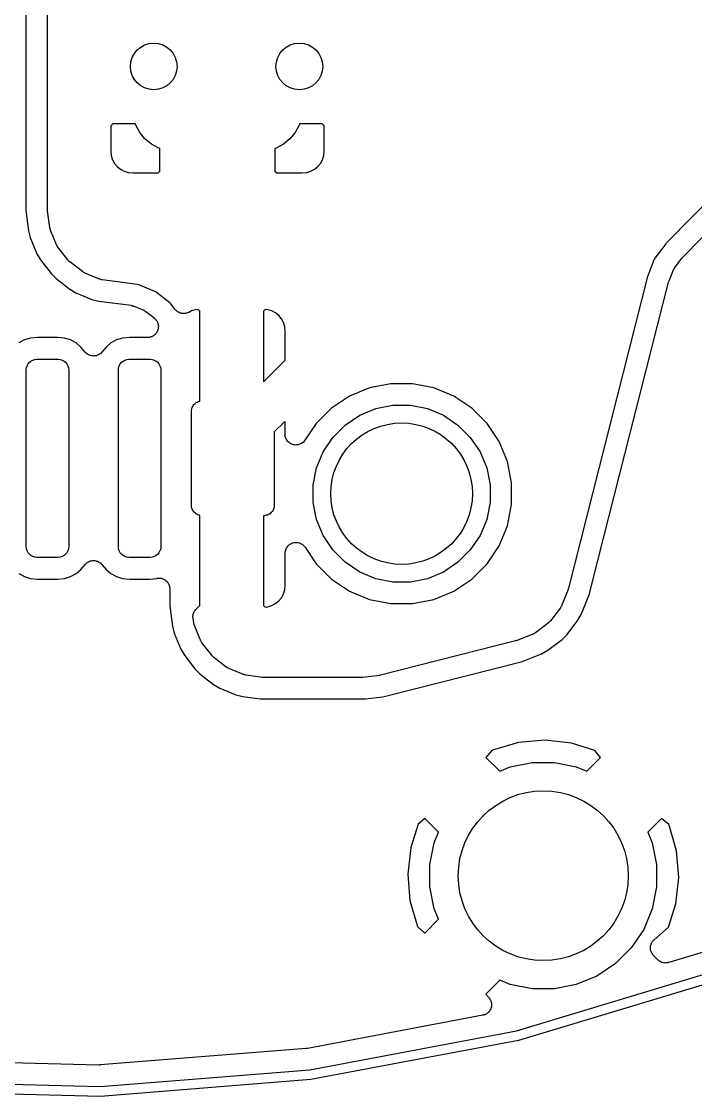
# Model space of a CAD drawing. Extents: x 176.5 to 204.5, y -115.6 to -87.6.
# Drawn here: x 190.32 to 195.07, y -115.61 to -108.01 of the extents above; entities that cross this region are included whole.
import ezdxf

# ---------------------------------------------------------------- set-up
doc = ezdxf.new("R2010")
doc.units = 0
doc.layers.add('BLACK', color=7, linetype='CONTINUOUS')

msp = doc.modelspace()

# ---------------------------------------------------------------- linework, layer by layer
at = {"layer": 'BLACK', "linetype": 'CONTINUOUS'}
for p, q in [((190.348, -106.809), (190.348, -109.345)), ((190.5, -109.342), (190.5, -106.812)), ((196.32, -108.102), (194.868, -109.581)), ((194.986, -109.678), (196.431, -108.207)), ((190.96, -108.737), (190.947, -108.75)), ((190.947, -108.75), (190.947, -108.927)), ((191.12, -108.737), (190.96, -108.737)), ((191.123, -108.746), (191.12, -108.737)), ((191.151, -108.798), (191.123, -108.746)), ((192.277, -108.746), (192.249, -108.798)), ((192.28, -108.737), (192.277, -108.746)), ((192.44, -108.737), (192.28, -108.737)), ((192.453, -108.75), (192.44, -108.737)), ((192.453, -108.927), (192.453, -108.75)), ((191.188, -108.843), (191.151, -108.798)), ((191.233, -108.88), (191.188, -108.843)), ((192.212, -108.843), (192.167, -108.88)), ((192.249, -108.798), (192.212, -108.843)), ((190.947, -108.927), (190.95, -108.961)), ((191.285, -108.908), (191.233, -108.88)), ((191.294, -108.911), (191.285, -108.908)), ((191.294, -109.071), (191.294, -108.911)), ((192.115, -108.908), (192.106, -108.911)), ((192.106, -108.911), (192.106, -109.071)), ((192.167, -108.88), (192.115, -108.908)), ((192.45, -108.961), (192.453, -108.927)), ((190.95, -108.961), (190.959, -108.99)), ((190.959, -108.99), (190.973, -109.016)), ((192.427, -109.016), (192.441, -108.99)), ((192.441, -108.99), (192.45, -108.961)), ((190.973, -109.016), (190.992, -109.039)), ((190.992, -109.039), (191.015, -109.058)), ((191.015, -109.058), (191.041, -109.072)), ((191.041, -109.072), (191.07, -109.081)), ((191.07, -109.081), (191.104, -109.084)), ((191.104, -109.084), (191.281, -109.084)), ((191.281, -109.084), (191.294, -109.071)), ((192.106, -109.071), (192.119, -109.084)), ((192.119, -109.084), (192.296, -109.084)), ((192.296, -109.084), (192.33, -109.081)), ((192.33, -109.081), (192.359, -109.072)), ((192.359, -109.072), (192.385, -109.058)), ((192.385, -109.058), (192.408, -109.039)), ((192.408, -109.039), (192.427, -109.016)), ((190.348, -109.345), (190.349, -109.369)), ((190.349, -109.369), (190.366, -109.493)), ((190.5, -109.346), (190.5, -109.342)), ((190.501, -109.351), (190.5, -109.346)), ((190.501, -109.352), (190.501, -109.351)), ((190.516, -109.469), (190.501, -109.352)), ((190.366, -109.493), (190.378, -109.541)), ((190.378, -109.541), (190.425, -109.655)), ((190.516, -109.47), (190.516, -109.469)), ((190.517, -109.472), (190.516, -109.47)), ((190.518, -109.478), (190.517, -109.472)), ((190.519, -109.483), (190.518, -109.478)), ((190.52, -109.485), (190.519, -109.483)), ((190.521, -109.487), (190.52, -109.485)), ((190.521, -109.488), (190.521, -109.487)), ((190.564, -109.592), (190.521, -109.488)), ((190.565, -109.593), (190.564, -109.592)), ((190.566, -109.595), (190.565, -109.593)), ((190.569, -109.6), (190.566, -109.595)), ((190.571, -109.605), (190.569, -109.6)), ((190.572, -109.606), (190.571, -109.605)), ((190.574, -109.608), (190.572, -109.606)), ((190.574, -109.609), (190.574, -109.608)), ((190.643, -109.698), (190.574, -109.609)), ((194.865, -109.584), (194.789, -109.685)), ((194.868, -109.581), (194.865, -109.584)), ((190.425, -109.655), (190.45, -109.698)), ((194.789, -109.685), (194.784, -109.694)), ((194.926, -109.757), (194.979, -109.686)), ((194.979, -109.686), (194.98, -109.685)), ((194.98, -109.685), (194.983, -109.682)), ((194.983, -109.682), (194.986, -109.678)), ((190.45, -109.698), (190.525, -109.795)), ((190.644, -109.7), (190.643, -109.698)), ((190.645, -109.701), (190.644, -109.7)), ((190.649, -109.705), (190.645, -109.701)), ((190.653, -109.709), (190.649, -109.705)), ((190.654, -109.71), (190.653, -109.709)), ((190.656, -109.712), (190.654, -109.71)), ((190.657, -109.712), (190.656, -109.712)), ((190.746, -109.781), (190.657, -109.712)), ((194.784, -109.694), (194.738, -109.811)), ((194.918, -109.771), (194.919, -109.769)), ((194.919, -109.769), (194.921, -109.765)), ((194.921, -109.765), (194.924, -109.76)), ((194.924, -109.76), (194.925, -109.758)), ((194.925, -109.758), (194.926, -109.757)), ((190.525, -109.795), (190.56, -109.83)), ((190.56, -109.83), (190.657, -109.905)), ((190.748, -109.782), (190.746, -109.781)), ((190.749, -109.783), (190.748, -109.782)), ((190.754, -109.786), (190.749, -109.783)), ((190.759, -109.789), (190.754, -109.786)), ((190.761, -109.789), (190.759, -109.789)), ((190.762, -109.79), (190.761, -109.789)), ((190.763, -109.791), (190.762, -109.79)), ((190.867, -109.834), (190.763, -109.791)), ((190.869, -109.834), (190.867, -109.834)), ((190.871, -109.835), (190.869, -109.834)), ((190.876, -109.837), (190.871, -109.835)), ((190.881, -109.838), (190.876, -109.837)), ((190.883, -109.838), (190.881, -109.838)), ((190.885, -109.839), (190.883, -109.838)), ((190.886, -109.839), (190.885, -109.839)), ((191.135, -109.872), (190.886, -109.839)), ((194.736, -109.816), (194.179, -112.017)), ((194.738, -109.811), (194.736, -109.816)), ((194.888, -109.847), (194.917, -109.774)), ((194.917, -109.773), (194.918, -109.771)), ((194.917, -109.774), (194.917, -109.773)), ((190.657, -109.905), (190.7, -109.93)), ((191.144, -109.874), (191.135, -109.872)), ((191.257, -109.921), (191.144, -109.874)), ((191.266, -109.926), (191.257, -109.921)), ((194.348, -111.971), (194.881, -109.866)), ((194.881, -109.865), (194.883, -109.86)), ((194.881, -109.866), (194.881, -109.865)), ((194.883, -109.86), (194.884, -109.856)), ((194.884, -109.856), (194.888, -109.847)), ((194.888, -109.847), (194.888, -109.847)), ((190.7, -109.93), (190.814, -109.977)), ((190.814, -109.977), (190.862, -109.989)), ((190.862, -109.989), (191.09, -110.019)), ((191.363, -110.001), (191.266, -109.926)), ((191.09, -110.019), (191.091, -110.02)), ((191.091, -110.02), (191.093, -110.02)), ((191.093, -110.02), (191.095, -110.02)), ((191.095, -110.02), (191.1, -110.022)), ((191.1, -110.022), (191.105, -110.023)), ((191.105, -110.023), (191.107, -110.024)), ((191.107, -110.024), (191.109, -110.025)), ((191.109, -110.025), (191.176, -110.052)), ((191.176, -110.052), (191.177, -110.053)), ((191.177, -110.053), (191.179, -110.054)), ((191.179, -110.054), (191.18, -110.054)), ((191.18, -110.054), (191.185, -110.057)), ((191.185, -110.057), (191.19, -110.06)), ((191.19, -110.06), (191.191, -110.061)), ((191.191, -110.061), (191.193, -110.062)), ((191.193, -110.062), (191.251, -110.106)), ((191.37, -110.008), (191.363, -110.001)), ((191.401, -110.048), (191.37, -110.008)), ((191.402, -110.049), (191.401, -110.048)), ((191.407, -110.054), (191.402, -110.049)), ((191.402, -110.049), (191.402, -110.049)), ((191.411, -110.059), (191.407, -110.054)), ((191.412, -110.059), (191.411, -110.059)), ((191.413, -110.06), (191.412, -110.059)), ((191.418, -110.064), (191.413, -110.06)), ((191.423, -110.067), (191.418, -110.064)), ((191.424, -110.068), (191.423, -110.067)), ((191.425, -110.068), (191.424, -110.068)), ((191.431, -110.071), (191.425, -110.068)), ((191.437, -110.074), (191.431, -110.071)), ((191.489, -110.072), (191.483, -110.075)), ((191.495, -110.07), (191.489, -110.072)), ((191.496, -110.07), (191.495, -110.07)), ((191.497, -110.069), (191.496, -110.069)), ((191.496, -110.069), (191.496, -110.07)), ((191.516, -110.059), (191.497, -110.069)), ((191.545, -110.05), (191.516, -110.059)), ((191.563, -110.048), (191.545, -110.05)), ((191.575, -110.06), (191.563, -110.048)), ((191.575, -110.696), (191.575, -110.06)), ((192.037, -110.048), (192.025, -110.06)), ((192.025, -110.06), (192.025, -110.559)), ((192.055, -110.05), (192.037, -110.048)), ((192.084, -110.059), (192.055, -110.05)), ((192.11, -110.073), (192.084, -110.059)), ((192.133, -110.092), (192.11, -110.073)), ((191.251, -110.106), (191.251, -110.107)), ((191.251, -110.107), (191.253, -110.108)), ((191.253, -110.108), (191.254, -110.11)), ((191.254, -110.11), (191.258, -110.114)), ((191.258, -110.114), (191.262, -110.117)), ((191.262, -110.117), (191.263, -110.119)), ((191.263, -110.119), (191.265, -110.12)), ((191.265, -110.12), (191.267, -110.124)), ((191.267, -110.124), (191.268, -110.125)), ((191.268, -110.125), (191.269, -110.127)), ((191.269, -110.127), (191.271, -110.129)), ((191.271, -110.129), (191.273, -110.133)), ((191.273, -110.133), (191.276, -110.137)), ((191.276, -110.137), (191.276, -110.14)), ((191.276, -110.14), (191.277, -110.142)), ((191.277, -110.142), (191.279, -110.147)), ((191.279, -110.147), (191.281, -110.151)), ((191.438, -110.074), (191.437, -110.074)), ((191.439, -110.074), (191.438, -110.074)), ((191.445, -110.075), (191.439, -110.074)), ((191.451, -110.077), (191.445, -110.075)), ((191.452, -110.077), (191.451, -110.077)), ((191.453, -110.077), (191.452, -110.077)), ((191.46, -110.077), (191.453, -110.077)), ((191.466, -110.078), (191.46, -110.077)), ((191.467, -110.077), (191.466, -110.078)), ((191.468, -110.077), (191.467, -110.077)), ((191.474, -110.076), (191.468, -110.077)), ((191.481, -110.075), (191.474, -110.076)), ((191.482, -110.075), (191.481, -110.075)), ((191.483, -110.075), (191.482, -110.075)), ((192.152, -110.115), (192.133, -110.092)), ((192.166, -110.141), (192.152, -110.115)), ((192.175, -110.17), (192.166, -110.141)), ((191.261, -110.224), (191.257, -110.228)), ((191.262, -110.223), (191.261, -110.224)), ((191.264, -110.221), (191.262, -110.223)), ((191.267, -110.217), (191.264, -110.221)), ((191.27, -110.213), (191.267, -110.217)), ((191.271, -110.211), (191.27, -110.213)), ((191.272, -110.209), (191.271, -110.211)), ((191.275, -110.204), (191.272, -110.209)), ((191.277, -110.2), (191.275, -110.204)), ((191.278, -110.198), (191.277, -110.2)), ((191.279, -110.195), (191.278, -110.198)), ((191.28, -110.191), (191.279, -110.195)), ((191.281, -110.186), (191.28, -110.191)), ((191.281, -110.151), (191.281, -110.154)), ((191.281, -110.154), (191.282, -110.156)), ((191.282, -110.183), (191.281, -110.186)), ((191.282, -110.156), (191.282, -110.161)), ((191.282, -110.161), (191.283, -110.166)), ((191.283, -110.171), (191.282, -110.176)), ((191.282, -110.176), (191.282, -110.181)), ((191.282, -110.181), (191.282, -110.183)), ((191.283, -110.166), (191.283, -110.169)), ((191.283, -110.169), (191.283, -110.171)), ((192.178, -110.204), (192.175, -110.17)), ((192.178, -110.406), (192.178, -110.204)), ((190.338, -110.264), (190.298, -110.285)), ((190.38, -110.251), (190.338, -110.264)), ((190.429, -110.246), (190.38, -110.251)), ((190.571, -110.246), (190.429, -110.246)), ((190.62, -110.251), (190.571, -110.246)), ((190.662, -110.264), (190.62, -110.251)), ((190.702, -110.285), (190.662, -110.264)), ((190.736, -110.314), (190.702, -110.285)), ((190.948, -110.285), (190.914, -110.314)), ((190.988, -110.264), (190.948, -110.285)), ((191.03, -110.251), (190.988, -110.264)), ((191.079, -110.246), (191.03, -110.251)), ((191.207, -110.246), (191.079, -110.246)), ((191.209, -110.246), (191.207, -110.246)), ((191.211, -110.246), (191.209, -110.246)), ((191.217, -110.246), (191.211, -110.246)), ((191.222, -110.245), (191.217, -110.246)), ((191.224, -110.244), (191.222, -110.245)), ((191.226, -110.244), (191.224, -110.244)), ((191.231, -110.242), (191.226, -110.244)), ((191.236, -110.241), (191.231, -110.242)), ((191.238, -110.24), (191.236, -110.241)), ((191.24, -110.239), (191.238, -110.24)), ((191.244, -110.236), (191.24, -110.239)), ((191.249, -110.234), (191.244, -110.236)), ((191.251, -110.232), (191.249, -110.234)), ((191.253, -110.231), (191.251, -110.232)), ((191.257, -110.228), (191.253, -110.231)), ((190.766, -110.35), (190.736, -110.314)), ((190.771, -110.355), (190.766, -110.35)), ((190.776, -110.36), (190.771, -110.355)), ((190.777, -110.36), (190.776, -110.36)), ((190.776, -110.36), (190.776, -110.36)), ((190.783, -110.365), (190.777, -110.36)), ((190.789, -110.369), (190.783, -110.365)), ((190.796, -110.372), (190.789, -110.369)), ((190.789, -110.369), (190.789, -110.369)), ((190.789, -110.369), (190.789, -110.369)), ((190.802, -110.374), (190.796, -110.372)), ((190.803, -110.374), (190.802, -110.374)), ((190.802, -110.374), (190.802, -110.374)), ((190.81, -110.376), (190.803, -110.374)), ((190.817, -110.377), (190.81, -110.376)), ((190.825, -110.377), (190.817, -110.377)), ((190.817, -110.377), (190.817, -110.377)), ((190.817, -110.377), (190.817, -110.377)), ((190.832, -110.378), (190.825, -110.377)), ((190.839, -110.376), (190.832, -110.377)), ((190.832, -110.377), (190.832, -110.377)), ((190.832, -110.377), (190.832, -110.378)), ((190.846, -110.375), (190.839, -110.376)), ((190.847, -110.375), (190.846, -110.375)), ((190.853, -110.372), (190.847, -110.375)), ((190.847, -110.375), (190.847, -110.375)), ((190.86, -110.369), (190.853, -110.372)), ((190.861, -110.369), (190.86, -110.369)), ((190.86, -110.369), (190.86, -110.369)), ((190.867, -110.365), (190.861, -110.369)), ((190.873, -110.361), (190.867, -110.365)), ((190.878, -110.356), (190.873, -110.361)), ((190.873, -110.361), (190.873, -110.361)), ((190.873, -110.361), (190.873, -110.361)), ((190.883, -110.351), (190.878, -110.356)), ((190.884, -110.35), (190.883, -110.351)), ((190.914, -110.314), (190.884, -110.35)), ((190.884, -110.35), (190.884, -110.35)), ((190.884, -110.35), (190.884, -110.35)), ((190.884, -110.35), (190.884, -110.35)), ((190.351, -110.46), (190.356, -110.446)), ((190.356, -110.446), (190.363, -110.433)), ((190.363, -110.433), (190.372, -110.422)), ((190.372, -110.422), (190.383, -110.413)), ((190.383, -110.413), (190.396, -110.406)), ((190.396, -110.406), (190.41, -110.401)), ((190.41, -110.401), (190.425, -110.4)), ((190.425, -110.4), (190.575, -110.4)), ((190.575, -110.4), (190.59, -110.401)), ((190.59, -110.401), (190.604, -110.406)), ((190.604, -110.406), (190.617, -110.413)), ((190.617, -110.413), (190.628, -110.422)), ((190.628, -110.422), (190.637, -110.433)), ((190.637, -110.433), (190.644, -110.446)), ((190.644, -110.446), (190.649, -110.46)), ((191.001, -110.46), (191.006, -110.446)), ((191.006, -110.446), (191.013, -110.433)), ((191.013, -110.433), (191.022, -110.422)), ((191.022, -110.422), (191.033, -110.413)), ((191.033, -110.413), (191.046, -110.406)), ((191.046, -110.406), (191.06, -110.401)), ((191.06, -110.401), (191.075, -110.4)), ((191.075, -110.4), (191.225, -110.4)), ((191.225, -110.4), (191.24, -110.401)), ((191.24, -110.401), (191.254, -110.406)), ((191.254, -110.406), (191.267, -110.413)), ((191.267, -110.413), (191.278, -110.422)), ((191.278, -110.422), (191.287, -110.433)), ((191.287, -110.433), (191.294, -110.446)), ((191.294, -110.446), (191.299, -110.46)), ((192.025, -110.559), (192.178, -110.406)), ((190.35, -110.475), (190.351, -110.46)), ((190.35, -111.725), (190.35, -110.475)), ((190.649, -110.46), (190.65, -110.475)), ((190.65, -110.475), (190.65, -111.725)), ((191, -110.475), (191.001, -110.46)), ((191, -111.725), (191, -110.475)), ((191.299, -110.46), (191.3, -110.475)), ((191.3, -110.475), (191.3, -111.725)), ((192.773, -110.602), (192.632, -110.661)), ((192.923, -110.573), (192.773, -110.602)), ((193.077, -110.573), (192.923, -110.573)), ((193.227, -110.602), (193.077, -110.573)), ((193.368, -110.661), (193.227, -110.602)), ((192.632, -110.661), (192.504, -110.746)), ((193.496, -110.746), (193.368, -110.661)), ((191.517, -110.762), (191.518, -110.754)), ((191.518, -110.754), (191.52, -110.747)), ((191.518, -110.754), (191.518, -110.754)), ((191.518, -110.754), (191.518, -110.754)), ((191.52, -110.747), (191.522, -110.74)), ((191.522, -110.74), (191.526, -110.734)), ((191.522, -110.74), (191.522, -110.74)), ((191.522, -110.74), (191.522, -110.74)), ((191.526, -110.734), (191.529, -110.727)), ((191.529, -110.727), (191.534, -110.721)), ((191.529, -110.727), (191.529, -110.727)), ((191.529, -110.727), (191.529, -110.727)), ((191.534, -110.721), (191.539, -110.716)), ((191.539, -110.715), (191.544, -110.711)), ((191.539, -110.716), (191.539, -110.715)), ((191.539, -110.716), (191.539, -110.716)), ((191.544, -110.711), (191.55, -110.706)), ((191.55, -110.706), (191.557, -110.703)), ((191.55, -110.706), (191.55, -110.706)), ((191.55, -110.706), (191.55, -110.706)), ((191.557, -110.703), (191.563, -110.699)), ((191.563, -110.699), (191.563, -110.699)), ((191.563, -110.699), (191.564, -110.699)), ((191.564, -110.699), (191.57, -110.697)), ((191.57, -110.697), (191.575, -110.696)), ((192.504, -110.746), (192.396, -110.854)), ((192.704, -110.796), (192.818, -110.749)), ((192.818, -110.749), (192.938, -110.725)), ((192.938, -110.725), (193.062, -110.725)), ((193.062, -110.725), (193.182, -110.749)), ((193.182, -110.749), (193.296, -110.796)), ((193.604, -110.854), (193.496, -110.746)), ((191.516, -110.769), (191.517, -110.762)), ((191.516, -110.77), (191.516, -110.769)), ((191.516, -110.769), (191.516, -110.769)), ((191.516, -110.769), (191.516, -110.769)), ((191.516, -110.769), (191.516, -110.769)), ((191.516, -111.43), (191.516, -110.77)), ((192.602, -110.865), (192.704, -110.796)), ((193.296, -110.796), (193.398, -110.865)), ((192.173, -110.842), (192.101, -110.914)), ((192.177, -110.843), (192.173, -110.842)), ((192.173, -110.842), (192.173, -110.842)), ((192.177, -110.931), (192.177, -110.843)), ((192.396, -110.854), (192.317, -110.973)), ((192.515, -110.952), (192.602, -110.865)), ((193.398, -110.865), (193.485, -110.952)), ((193.689, -110.982), (193.604, -110.854)), ((192.101, -110.914), (192.101, -111.43)), ((192.178, -110.938), (192.177, -110.931)), ((192.179, -110.945), (192.178, -110.938)), ((192.181, -110.952), (192.179, -110.945)), ((192.179, -110.945), (192.179, -110.945)), ((192.179, -110.945), (192.179, -110.945)), ((192.183, -110.959), (192.181, -110.952)), ((192.183, -110.96), (192.183, -110.959)), ((192.187, -110.966), (192.183, -110.96)), ((192.183, -110.96), (192.183, -110.96)), ((192.19, -110.973), (192.187, -110.966)), ((192.195, -110.978), (192.19, -110.973)), ((192.19, -110.973), (192.19, -110.973)), ((192.19, -110.973), (192.19, -110.973)), ((192.199, -110.984), (192.195, -110.978)), ((192.2, -110.984), (192.199, -110.984)), ((192.199, -110.984), (192.199, -110.984)), ((192.205, -110.989), (192.2, -110.984)), ((192.312, -110.98), (192.307, -110.985)), ((192.316, -110.974), (192.312, -110.98)), ((192.317, -110.973), (192.316, -110.974)), ((192.316, -110.974), (192.316, -110.974)), ((192.316, -110.974), (192.316, -110.974)), ((192.316, -110.974), (192.316, -110.974)), ((192.446, -111.054), (192.515, -110.952)), ((193.485, -110.952), (193.554, -111.054)), ((193.748, -111.123), (193.689, -110.982)), ((192.211, -110.994), (192.205, -110.989)), ((192.217, -110.997), (192.211, -110.994)), ((192.211, -110.994), (192.211, -110.994)), ((192.211, -110.994), (192.211, -110.994)), ((192.224, -111.001), (192.217, -110.997)), ((192.231, -111.003), (192.224, -111.001)), ((192.224, -111.001), (192.224, -111.001)), ((192.224, -111.001), (192.224, -111.001)), ((192.238, -111.005), (192.231, -111.003)), ((192.246, -111.006), (192.238, -111.005)), ((192.238, -111.005), (192.238, -111.005)), ((192.238, -111.005), (192.238, -111.005)), ((192.253, -111.007), (192.246, -111.006)), ((192.26, -111.006), (192.253, -111.007)), ((192.253, -111.007), (192.253, -111.007)), ((192.253, -111.007), (192.253, -111.007)), ((192.268, -111.006), (192.26, -111.006)), ((192.275, -111.003), (192.268, -111.005)), ((192.268, -111.005), (192.268, -111.005)), ((192.268, -111.005), (192.268, -111.006)), ((192.282, -111.001), (192.275, -111.003)), ((192.288, -110.998), (192.282, -111.001)), ((192.282, -111.001), (192.282, -111.001)), ((192.282, -111.001), (192.282, -111.001)), ((192.295, -110.994), (192.288, -110.998)), ((192.301, -110.99), (192.295, -110.994)), ((192.295, -110.994), (192.295, -110.994)), ((192.295, -110.994), (192.295, -110.994)), ((192.307, -110.985), (192.301, -110.99)), ((192.307, -110.985), (192.307, -110.985)), ((192.307, -110.985), (192.307, -110.985)), ((192.399, -111.168), (192.446, -111.054)), ((193.554, -111.054), (193.601, -111.168)), ((193.777, -111.273), (193.748, -111.123)), ((192.375, -111.288), (192.399, -111.168)), ((193.601, -111.168), (193.625, -111.288)), ((192.375, -111.412), (192.375, -111.288)), ((193.625, -111.288), (193.625, -111.412)), ((193.777, -111.427), (193.777, -111.273)), ((191.517, -111.437), (191.516, -111.43)), ((191.517, -111.444), (191.517, -111.437)), ((192.101, -111.431), (192.1, -111.438)), ((192.1, -111.438), (192.1, -111.446)), ((192.101, -111.43), (192.101, -111.431)), ((192.101, -111.431), (192.101, -111.431)), ((192.101, -111.431), (192.101, -111.431)), ((192.101, -111.431), (192.101, -111.431)), ((192.399, -111.532), (192.375, -111.412)), ((193.625, -111.412), (193.601, -111.532)), ((193.748, -111.577), (193.777, -111.427)), ((191.517, -111.445), (191.517, -111.444)), ((191.52, -111.452), (191.517, -111.445)), ((191.517, -111.445), (191.517, -111.445)), ((191.522, -111.459), (191.52, -111.452)), ((191.525, -111.466), (191.522, -111.459)), ((191.522, -111.459), (191.522, -111.459)), ((191.522, -111.459), (191.522, -111.459)), ((191.528, -111.472), (191.525, -111.466)), ((191.529, -111.472), (191.528, -111.472)), ((191.533, -111.478), (191.529, -111.472)), ((191.529, -111.472), (191.529, -111.472)), ((191.538, -111.484), (191.533, -111.478)), ((191.544, -111.488), (191.538, -111.484)), ((191.538, -111.484), (191.538, -111.484)), ((191.538, -111.484), (191.538, -111.484)), ((191.549, -111.493), (191.544, -111.488)), ((191.55, -111.493), (191.549, -111.493)), ((191.549, -111.493), (191.549, -111.493)), ((191.556, -111.497), (191.55, -111.493)), ((191.562, -111.5), (191.556, -111.497)), ((191.563, -111.5), (191.562, -111.5)), ((191.562, -111.5), (191.562, -111.5)), ((191.57, -111.503), (191.563, -111.5)), ((191.575, -111.504), (191.57, -111.503)), ((191.575, -112.14), (191.575, -111.504)), ((192.032, -111.506), (192.025, -111.506)), ((192.025, -111.506), (192.025, -112.14)), ((192.039, -111.505), (192.032, -111.506)), ((192.04, -111.505), (192.039, -111.505)), ((192.047, -111.503), (192.04, -111.505)), ((192.04, -111.505), (192.04, -111.505)), ((192.054, -111.501), (192.047, -111.503)), ((192.06, -111.497), (192.054, -111.501)), ((192.054, -111.501), (192.054, -111.501)), ((192.054, -111.501), (192.054, -111.501)), ((192.067, -111.494), (192.06, -111.497)), ((192.073, -111.489), (192.067, -111.494)), ((192.067, -111.494), (192.067, -111.494)), ((192.067, -111.494), (192.067, -111.494)), ((192.078, -111.485), (192.073, -111.489)), ((192.079, -111.484), (192.078, -111.484)), ((192.078, -111.484), (192.078, -111.485)), ((192.083, -111.479), (192.079, -111.484)), ((192.088, -111.473), (192.083, -111.479)), ((192.092, -111.466), (192.088, -111.473)), ((192.088, -111.473), (192.088, -111.473)), ((192.088, -111.473), (192.088, -111.473)), ((192.095, -111.46), (192.092, -111.466)), ((192.097, -111.453), (192.095, -111.46)), ((192.095, -111.46), (192.095, -111.46)), ((192.095, -111.46), (192.095, -111.46)), ((192.1, -111.446), (192.097, -111.453)), ((192.1, -111.446), (192.1, -111.446)), ((192.1, -111.446), (192.1, -111.446)), ((192.446, -111.646), (192.399, -111.532)), ((193.601, -111.532), (193.554, -111.646)), ((193.689, -111.718), (193.748, -111.577)), ((192.515, -111.748), (192.446, -111.646)), ((193.554, -111.646), (193.485, -111.748)), ((190.351, -111.74), (190.35, -111.725)), ((190.356, -111.754), (190.351, -111.74)), ((190.649, -111.74), (190.644, -111.754)), ((190.65, -111.725), (190.649, -111.74)), ((191.001, -111.74), (191, -111.725)), ((191.006, -111.754), (191.001, -111.74)), ((191.299, -111.74), (191.294, -111.754)), ((191.3, -111.725), (191.299, -111.74)), ((192.182, -111.746), (192.184, -111.74)), ((192.184, -111.74), (192.188, -111.733)), ((192.184, -111.74), (192.184, -111.74)), ((192.184, -111.74), (192.184, -111.74)), ((192.188, -111.733), (192.191, -111.727)), ((192.191, -111.727), (192.197, -111.721)), ((192.191, -111.727), (192.191, -111.727)), ((192.191, -111.727), (192.191, -111.727)), ((192.197, -111.721), (192.201, -111.716)), ((192.201, -111.716), (192.207, -111.711)), ((192.201, -111.716), (192.201, -111.716)), ((192.201, -111.716), (192.201, -111.716)), ((192.207, -111.711), (192.212, -111.707)), ((192.212, -111.707), (192.218, -111.704)), ((192.212, -111.707), (192.212, -111.707)), ((192.212, -111.707), (192.212, -111.707)), ((192.218, -111.704), (192.225, -111.7)), ((192.225, -111.7), (192.226, -111.7)), ((192.226, -111.7), (192.23, -111.698)), ((192.226, -111.7), (192.226, -111.7)), ((192.23, -111.698), (192.24, -111.695)), ((192.24, -111.695), (192.24, -111.695)), ((192.24, -111.695), (192.24, -111.695)), ((192.24, -111.695), (192.247, -111.695)), ((192.247, -111.695), (192.255, -111.694)), ((192.255, -111.694), (192.255, -111.694)), ((192.255, -111.694), (192.255, -111.694)), ((192.255, -111.694), (192.263, -111.695)), ((192.263, -111.695), (192.269, -111.696)), ((192.269, -111.696), (192.269, -111.696)), ((192.269, -111.696), (192.269, -111.696)), ((192.269, -111.696), (192.278, -111.698)), ((192.278, -111.698), (192.284, -111.7)), ((192.284, -111.7), (192.284, -111.7)), ((192.284, -111.7), (192.284, -111.7)), ((192.284, -111.7), (192.291, -111.704)), ((192.291, -111.704), (192.297, -111.707)), ((192.297, -111.707), (192.297, -111.707)), ((192.297, -111.707), (192.297, -111.707)), ((192.297, -111.707), (192.302, -111.711)), ((192.302, -111.711), (192.308, -111.716)), ((192.308, -111.716), (192.308, -111.716)), ((192.308, -111.716), (192.308, -111.716)), ((192.308, -111.716), (192.312, -111.721)), ((192.312, -111.721), (192.318, -111.728)), ((192.318, -111.728), (192.318, -111.728)), ((192.318, -111.728), (192.318, -111.728)), ((192.318, -111.728), (192.318, -111.728)), ((192.318, -111.728), (192.396, -111.846)), ((193.604, -111.846), (193.689, -111.718)), ((190.363, -111.767), (190.356, -111.754)), ((190.372, -111.778), (190.363, -111.767)), ((190.383, -111.787), (190.372, -111.778)), ((190.396, -111.794), (190.383, -111.787)), ((190.41, -111.799), (190.396, -111.794)), ((190.425, -111.8), (190.41, -111.799)), ((190.575, -111.8), (190.425, -111.8)), ((190.59, -111.799), (190.575, -111.8)), ((190.604, -111.794), (190.59, -111.799)), ((190.617, -111.787), (190.604, -111.794)), ((190.628, -111.778), (190.617, -111.787)), ((190.637, -111.767), (190.628, -111.778)), ((190.644, -111.754), (190.637, -111.767)), ((191.013, -111.767), (191.006, -111.754)), ((191.022, -111.778), (191.013, -111.767)), ((191.033, -111.787), (191.022, -111.778)), ((191.046, -111.794), (191.033, -111.787)), ((191.06, -111.799), (191.046, -111.794)), ((191.075, -111.8), (191.06, -111.799)), ((191.225, -111.8), (191.075, -111.8)), ((191.24, -111.799), (191.225, -111.8)), ((191.254, -111.794), (191.24, -111.799)), ((191.267, -111.787), (191.254, -111.794)), ((191.278, -111.778), (191.267, -111.787)), ((191.287, -111.767), (191.278, -111.778)), ((191.294, -111.754), (191.287, -111.767)), ((192.178, -111.769), (192.179, -111.761)), ((192.178, -111.77), (192.178, -111.769)), ((192.178, -111.996), (192.178, -111.77)), ((192.179, -111.761), (192.18, -111.755)), ((192.18, -111.755), (192.182, -111.746)), ((192.18, -111.755), (192.18, -111.755)), ((192.18, -111.755), (192.18, -111.755)), ((192.602, -111.835), (192.515, -111.748)), ((193.485, -111.748), (193.398, -111.835)), ((190.702, -111.915), (190.736, -111.886)), ((190.736, -111.886), (190.766, -111.85)), ((190.766, -111.85), (190.767, -111.849)), ((190.766, -111.85), (190.766, -111.85)), ((190.766, -111.85), (190.766, -111.85)), ((190.766, -111.85), (190.766, -111.85)), ((190.767, -111.849), (190.772, -111.844)), ((190.772, -111.844), (190.777, -111.839)), ((190.777, -111.839), (190.783, -111.835)), ((190.777, -111.839), (190.777, -111.839)), ((190.777, -111.839), (190.777, -111.839)), ((190.783, -111.835), (190.789, -111.831)), ((190.789, -111.831), (190.79, -111.831)), ((190.79, -111.831), (190.797, -111.828)), ((190.79, -111.831), (190.79, -111.831)), ((190.797, -111.828), (190.803, -111.825)), ((190.803, -111.825), (190.803, -111.825)), ((190.803, -111.825), (190.804, -111.825)), ((190.804, -111.825), (190.811, -111.824)), ((190.811, -111.824), (190.818, -111.823)), ((190.818, -111.823), (190.818, -111.822)), ((190.818, -111.822), (190.826, -111.823)), ((190.818, -111.823), (190.818, -111.823)), ((190.826, -111.823), (190.833, -111.823)), ((190.833, -111.823), (190.833, -111.823)), ((190.833, -111.823), (190.833, -111.823)), ((190.833, -111.823), (190.84, -111.824)), ((190.84, -111.824), (190.847, -111.826)), ((190.847, -111.826), (190.848, -111.826)), ((190.848, -111.826), (190.848, -111.826)), ((190.848, -111.826), (190.854, -111.828)), ((190.854, -111.828), (190.861, -111.831)), ((190.861, -111.831), (190.861, -111.831)), ((190.861, -111.831), (190.861, -111.831)), ((190.861, -111.831), (190.867, -111.836)), ((190.867, -111.836), (190.873, -111.84)), ((190.873, -111.84), (190.874, -111.84)), ((190.874, -111.84), (190.874, -111.84)), ((190.874, -111.84), (190.879, -111.845)), ((190.879, -111.845), (190.884, -111.85)), ((190.884, -111.85), (190.914, -111.886)), ((190.914, -111.886), (190.948, -111.915)), ((192.396, -111.846), (192.504, -111.954)), ((192.704, -111.904), (192.602, -111.835)), ((193.398, -111.835), (193.296, -111.904)), ((193.496, -111.954), (193.604, -111.846)), ((190.298, -111.915), (190.338, -111.936)), ((190.338, -111.936), (190.38, -111.949)), ((190.38, -111.949), (190.429, -111.954)), ((190.429, -111.954), (190.571, -111.954)), ((190.571, -111.954), (190.62, -111.949)), ((190.62, -111.949), (190.662, -111.936)), ((190.662, -111.936), (190.702, -111.915)), ((190.948, -111.915), (190.988, -111.936)), ((190.988, -111.936), (191.03, -111.949)), ((191.03, -111.949), (191.079, -111.954)), ((191.079, -111.954), (191.221, -111.954)), ((191.221, -111.954), (191.272, -111.949)), ((191.272, -111.949), (191.273, -111.948)), ((191.273, -111.948), (191.277, -111.948)), ((191.277, -111.948), (191.281, -111.947)), ((191.281, -111.947), (191.284, -111.947)), ((191.284, -111.947), (191.288, -111.947)), ((191.288, -111.947), (191.292, -111.947)), ((191.292, -111.947), (191.296, -111.947)), ((191.296, -111.947), (191.299, -111.948)), ((191.299, -111.948), (191.303, -111.948)), ((191.303, -111.948), (191.306, -111.949)), ((191.306, -111.949), (191.31, -111.95)), ((191.31, -111.95), (191.314, -111.952)), ((191.314, -111.952), (191.317, -111.953)), ((191.317, -111.953), (191.32, -111.955)), ((191.32, -111.955), (191.324, -111.956)), ((191.324, -111.956), (191.327, -111.958)), ((191.327, -111.958), (191.33, -111.96)), ((191.33, -111.96), (191.333, -111.962)), ((191.333, -111.962), (191.336, -111.965)), ((191.336, -111.965), (191.339, -111.967)), ((191.339, -111.967), (191.341, -111.969)), ((191.341, -111.969), (191.344, -111.972)), ((191.344, -111.972), (191.347, -111.975)), ((192.504, -111.954), (192.632, -112.039)), ((192.818, -111.951), (192.704, -111.904)), ((192.938, -111.975), (192.818, -111.951)), ((193.182, -111.951), (193.062, -111.975)), ((193.296, -111.904), (193.182, -111.951)), ((193.368, -112.039), (193.496, -111.954)), ((194.326, -112.057), (194.348, -111.971)), ((194.348, -111.971), (194.348, -111.971)), ((191.347, -111.975), (191.349, -111.978)), ((191.349, -111.978), (191.351, -111.981)), ((191.351, -111.981), (191.353, -111.984)), ((191.353, -111.984), (191.355, -111.988)), ((191.355, -111.988), (191.356, -111.991)), ((191.356, -111.991), (191.358, -111.994)), ((191.358, -111.994), (191.359, -111.998)), ((191.359, -111.998), (191.36, -112.001)), ((191.36, -112.001), (191.361, -112.005)), ((191.361, -112.005), (191.362, -112.008)), ((191.362, -112.008), (191.363, -112.012)), ((191.363, -112.012), (191.363, -112.016)), ((191.363, -112.016), (191.363, -112.019)), ((191.363, -112.019), (191.364, -112.023)), ((191.364, -112.023), (191.364, -112.139)), ((192.166, -112.059), (192.175, -112.03)), ((192.175, -112.03), (192.178, -111.996)), ((192.632, -112.039), (192.773, -112.098)), ((193.062, -111.975), (192.938, -111.975)), ((193.227, -112.098), (193.368, -112.039)), ((194.176, -112.027), (194.131, -112.139)), ((194.177, -112.022), (194.176, -112.027)), ((194.179, -112.018), (194.177, -112.022)), ((194.179, -112.017), (194.179, -112.018)), ((192.11, -112.127), (192.133, -112.108)), ((192.133, -112.108), (192.152, -112.085)), ((192.152, -112.085), (192.166, -112.059)), ((192.773, -112.098), (192.923, -112.127)), ((193.077, -112.127), (193.227, -112.098)), ((194.27, -112.2), (194.318, -112.081)), ((194.318, -112.081), (194.326, -112.057)), ((191.364, -112.139), (191.365, -112.163)), ((191.365, -112.163), (191.382, -112.287)), ((191.529, -112.202), (191.53, -112.199)), ((191.53, -112.199), (191.531, -112.195)), ((191.531, -112.195), (191.533, -112.19)), ((191.533, -112.19), (191.534, -112.188)), ((191.534, -112.188), (191.535, -112.185)), ((191.535, -112.185), (191.538, -112.181)), ((191.538, -112.181), (191.54, -112.177)), ((191.54, -112.177), (191.542, -112.175)), ((191.542, -112.175), (191.543, -112.172)), ((191.543, -112.172), (191.546, -112.169)), ((191.546, -112.169), (191.549, -112.166)), ((191.549, -112.166), (191.575, -112.14)), ((192.025, -112.14), (192.037, -112.152)), ((192.037, -112.152), (192.055, -112.15)), ((192.055, -112.15), (192.084, -112.141)), ((192.084, -112.141), (192.11, -112.127)), ((192.923, -112.127), (193.077, -112.127)), ((194.121, -112.157), (194.051, -112.248)), ((194.122, -112.155), (194.121, -112.157)), ((194.124, -112.153), (194.122, -112.155)), ((194.126, -112.148), (194.124, -112.153)), ((194.129, -112.144), (194.126, -112.148)), ((194.131, -112.14), (194.129, -112.142)), ((194.129, -112.142), (194.129, -112.144)), ((194.131, -112.139), (194.131, -112.14)), ((194.245, -112.245), (194.27, -112.2)), ((191.527, -112.213), (191.528, -112.209)), ((191.527, -112.216), (191.527, -112.213)), ((191.527, -112.219), (191.527, -112.216)), ((191.527, -112.224), (191.527, -112.219)), ((191.528, -112.228), (191.527, -112.224)), ((191.528, -112.204), (191.529, -112.202)), ((191.528, -112.209), (191.528, -112.204)), ((191.528, -112.229), (191.528, -112.228)), ((191.532, -112.263), (191.528, -112.229)), ((191.532, -112.264), (191.532, -112.263)), ((191.533, -112.266), (191.532, -112.264)), ((191.534, -112.272), (191.533, -112.266)), ((191.535, -112.277), (191.534, -112.272)), ((194.036, -112.263), (193.945, -112.333)), ((194.038, -112.261), (194.036, -112.263)), ((194.04, -112.26), (194.038, -112.261)), ((194.044, -112.256), (194.04, -112.26)), ((194.047, -112.253), (194.044, -112.256)), ((194.049, -112.251), (194.047, -112.253)), ((194.05, -112.249), (194.049, -112.251)), ((194.051, -112.248), (194.05, -112.249)), ((194.169, -112.345), (194.245, -112.245)), ((191.382, -112.287), (191.394, -112.335)), ((191.394, -112.335), (191.441, -112.449)), ((191.536, -112.279), (191.535, -112.277)), ((191.537, -112.281), (191.536, -112.279)), ((191.537, -112.282), (191.537, -112.281)), ((191.58, -112.386), (191.537, -112.282)), ((193.927, -112.343), (193.815, -112.388)), ((193.929, -112.342), (193.927, -112.343)), ((193.931, -112.341), (193.929, -112.342)), ((193.935, -112.338), (193.931, -112.341)), ((193.94, -112.336), (193.935, -112.338)), ((193.942, -112.335), (193.94, -112.336)), ((193.944, -112.334), (193.942, -112.335)), ((193.945, -112.333), (193.944, -112.334)), ((194.133, -112.381), (194.169, -112.345)), ((191.581, -112.387), (191.58, -112.386)), ((191.582, -112.389), (191.581, -112.387)), ((191.585, -112.394), (191.582, -112.389)), ((191.587, -112.399), (191.585, -112.394)), ((191.588, -112.4), (191.587, -112.399)), ((191.59, -112.402), (191.588, -112.4)), ((191.59, -112.403), (191.59, -112.402)), ((191.659, -112.492), (191.59, -112.403)), ((193.805, -112.391), (192.852, -112.632)), ((193.809, -112.39), (193.805, -112.391)), ((193.814, -112.388), (193.809, -112.39)), ((193.815, -112.388), (193.814, -112.388)), ((194.033, -112.457), (194.133, -112.381)), ((191.441, -112.449), (191.466, -112.492)), ((191.466, -112.492), (191.541, -112.589)), ((191.66, -112.494), (191.659, -112.492)), ((191.661, -112.495), (191.66, -112.494)), ((191.665, -112.499), (191.661, -112.495)), ((191.669, -112.503), (191.665, -112.499)), ((191.67, -112.504), (191.669, -112.503)), ((191.672, -112.506), (191.67, -112.504)), ((193.869, -112.53), (193.988, -112.482)), ((193.988, -112.482), (194.033, -112.457)), ((191.673, -112.506), (191.672, -112.506)), ((191.762, -112.575), (191.673, -112.506)), ((191.764, -112.576), (191.762, -112.575)), ((191.765, -112.577), (191.764, -112.576)), ((191.77, -112.58), (191.765, -112.577)), ((191.775, -112.583), (191.77, -112.58)), ((192.887, -112.781), (193.845, -112.538)), ((193.845, -112.538), (193.869, -112.53)), ((191.541, -112.589), (191.576, -112.624)), ((191.576, -112.624), (191.673, -112.699)), ((191.777, -112.583), (191.775, -112.583)), ((191.778, -112.584), (191.777, -112.583)), ((191.779, -112.585), (191.778, -112.584)), ((191.883, -112.628), (191.779, -112.585)), ((191.885, -112.628), (191.883, -112.628)), ((191.887, -112.629), (191.885, -112.628)), ((191.892, -112.631), (191.887, -112.629)), ((191.897, -112.632), (191.892, -112.631)), ((191.899, -112.632), (191.897, -112.632)), ((191.901, -112.633), (191.899, -112.632)), ((191.902, -112.633), (191.901, -112.633)), ((192.019, -112.648), (191.902, -112.633)), ((192.023, -112.648), (192.019, -112.648)), ((192.028, -112.649), (192.023, -112.648)), ((192.029, -112.649), (192.028, -112.649)), ((192.718, -112.649), (192.029, -112.649)), ((192.722, -112.649), (192.718, -112.649)), ((192.726, -112.649), (192.722, -112.649)), ((192.727, -112.648), (192.726, -112.649)), ((192.843, -112.634), (192.727, -112.648)), ((192.847, -112.633), (192.843, -112.634)), ((192.851, -112.633), (192.847, -112.633)), ((192.852, -112.632), (192.851, -112.633)), ((191.673, -112.699), (191.716, -112.724)), ((191.716, -112.724), (191.83, -112.771)), ((191.83, -112.771), (191.878, -112.783)), ((191.878, -112.783), (192.002, -112.8)), ((192.002, -112.8), (192.026, -112.801)), ((192.026, -112.801), (192.72, -112.801)), ((192.72, -112.801), (192.744, -112.8)), ((192.744, -112.8), (192.864, -112.785)), ((192.864, -112.785), (192.887, -112.781)), ((193.825, -113.109), (193.642, -113.162)), ((194.012, -113.093), (193.825, -113.109)), ((194.199, -113.114), (194.012, -113.093)), ((193.638, -113.164), (193.595, -113.214)), ((193.642, -113.162), (193.638, -113.164)), ((194.364, -113.166), (194.199, -113.114)), ((194.405, -113.214), (194.364, -113.166)), ((193.595, -113.214), (193.693, -113.311)), ((193.767, -113.281), (193.921, -113.25)), ((193.921, -113.25), (194.079, -113.25)), ((194.079, -113.25), (194.233, -113.281)), ((194.307, -113.311), (194.405, -113.214)), ((193.693, -113.311), (193.767, -113.281)), ((194.233, -113.281), (194.307, -113.311)), ((193.116, -113.686), (193.064, -113.851)), ((193.164, -113.645), (193.116, -113.686)), ((193.261, -113.743), (193.164, -113.645)), ((194.836, -113.645), (194.739, -113.743)), ((194.886, -113.688), (194.836, -113.645)), ((194.888, -113.692), (194.886, -113.688)), ((194.941, -113.875), (194.888, -113.692)), ((193.231, -113.817), (193.261, -113.743)), ((194.739, -113.743), (194.769, -113.817)), ((193.064, -113.851), (193.043, -114.038)), ((193.2, -113.971), (193.231, -113.817)), ((194.769, -113.817), (194.8, -113.971)), ((194.957, -114.062), (194.941, -113.875)), ((193.2, -114.129), (193.2, -113.971)), ((194.8, -113.971), (194.8, -114.129)), ((193.043, -114.038), (193.059, -114.225)), ((194.936, -114.249), (194.957, -114.062)), ((193.231, -114.283), (193.2, -114.129)), ((194.8, -114.129), (194.769, -114.283)), ((193.059, -114.225), (193.112, -114.408)), ((194.884, -114.414), (194.936, -114.249)), ((193.261, -114.357), (193.231, -114.283)), ((194.769, -114.283), (194.709, -114.429)), ((193.164, -114.455), (193.261, -114.357)), ((193.112, -114.408), (193.114, -114.412)), ((193.114, -114.412), (193.164, -114.455)), ((194.709, -114.429), (194.621, -114.56)), ((194.783, -114.502), (194.884, -114.414)), ((194.757, -114.554), (194.758, -114.549)), ((194.757, -114.556), (194.757, -114.554)), ((194.758, -114.544), (194.759, -114.542)), ((194.758, -114.549), (194.758, -114.544)), ((194.759, -114.54), (194.761, -114.535)), ((194.759, -114.542), (194.759, -114.54)), ((194.761, -114.535), (194.763, -114.53)), ((194.763, -114.53), (194.764, -114.528)), ((194.764, -114.528), (194.765, -114.526)), ((194.765, -114.526), (194.767, -114.521)), ((194.767, -114.521), (194.77, -114.517)), ((194.77, -114.517), (194.771, -114.515)), ((194.771, -114.515), (194.773, -114.513)), ((194.773, -114.513), (194.776, -114.509)), ((194.776, -114.509), (194.779, -114.505)), ((194.779, -114.505), (194.781, -114.504)), ((194.781, -114.504), (194.783, -114.502)), ((194.621, -114.56), (194.51, -114.671)), ((194.757, -114.559), (194.757, -114.556)), ((194.757, -114.564), (194.757, -114.559)), ((194.757, -114.569), (194.757, -114.564)), ((194.758, -114.571), (194.757, -114.569)), ((194.758, -114.574), (194.758, -114.571)), ((194.759, -114.579), (194.758, -114.574)), ((194.761, -114.584), (194.759, -114.579)), ((194.761, -114.586), (194.761, -114.584)), ((194.762, -114.588), (194.761, -114.586)), ((194.765, -114.592), (194.762, -114.588)), ((194.767, -114.597), (194.765, -114.592)), ((194.768, -114.599), (194.767, -114.597)), ((194.769, -114.601), (194.768, -114.599)), ((194.772, -114.605), (194.769, -114.601)), ((194.775, -114.609), (194.772, -114.605)), ((194.777, -114.611), (194.775, -114.609)), ((194.778, -114.613), (194.777, -114.611)), ((194.779, -114.613), (194.778, -114.613)), ((194.81, -114.644), (194.779, -114.613)), ((195.175, -114.576), (194.886, -114.663)), ((194.51, -114.671), (194.379, -114.759)), ((194.812, -114.646), (194.81, -114.644)), ((194.815, -114.649), (194.812, -114.646)), ((194.818, -114.651), (194.815, -114.649)), ((194.821, -114.654), (194.818, -114.651)), ((194.824, -114.655), (194.821, -114.654)), ((194.827, -114.657), (194.824, -114.655)), ((194.831, -114.659), (194.827, -114.657)), ((194.834, -114.661), (194.831, -114.659)), ((194.837, -114.662), (194.834, -114.661)), ((194.841, -114.663), (194.837, -114.662)), ((194.845, -114.664), (194.841, -114.663)), ((194.849, -114.665), (194.845, -114.664)), ((194.852, -114.665), (194.849, -114.665)), ((194.855, -114.666), (194.852, -114.665)), ((194.859, -114.666), (194.855, -114.666)), ((194.863, -114.667), (194.859, -114.666)), ((194.867, -114.666), (194.863, -114.667)), ((194.87, -114.666), (194.867, -114.666)), ((194.874, -114.666), (194.87, -114.666)), ((194.878, -114.665), (194.874, -114.666)), ((194.881, -114.664), (194.878, -114.665)), ((194.885, -114.664), (194.881, -114.664)), ((194.886, -114.663), (194.885, -114.664)), ((193.81, -115.147), (195.231, -114.718)), ((194.379, -114.759), (194.233, -114.819)), ((193.693, -114.789), (193.595, -114.886)), ((193.767, -114.819), (193.693, -114.789)), ((193.921, -114.85), (193.767, -114.819)), ((195.254, -114.784), (193.826, -115.215)), ((194.079, -114.85), (193.921, -114.85)), ((194.233, -114.819), (194.079, -114.85)), ((193.595, -114.886), (193.616, -114.911)), ((193.616, -114.911), (193.617, -114.912)), ((193.617, -114.912), (193.62, -114.916)), ((193.62, -114.916), (193.623, -114.92)), ((193.623, -114.92), (193.624, -114.922)), ((193.624, -114.922), (193.626, -114.924)), ((193.626, -114.924), (193.628, -114.929)), ((193.628, -114.929), (193.63, -114.934)), ((193.63, -114.934), (193.631, -114.936)), ((193.619, -115.009), (193.615, -115.012)), ((193.62, -115.007), (193.619, -115.009)), ((193.622, -115.005), (193.62, -115.007)), ((193.624, -115), (193.622, -115.005)), ((193.627, -114.996), (193.624, -115)), ((193.628, -114.994), (193.627, -114.996)), ((193.629, -114.992), (193.628, -114.994)), ((193.631, -114.987), (193.629, -114.992)), ((193.631, -114.936), (193.632, -114.938)), ((193.632, -114.982), (193.631, -114.987)), ((193.632, -114.938), (193.633, -114.943)), ((193.633, -114.98), (193.632, -114.982)), ((193.633, -114.943), (193.634, -114.948)), ((193.634, -114.978), (193.633, -114.98)), ((193.634, -114.948), (193.634, -114.95)), ((193.634, -114.95), (193.635, -114.953)), ((193.635, -114.967), (193.634, -114.972)), ((193.634, -114.972), (193.634, -114.978)), ((193.635, -114.953), (193.635, -114.958)), ((193.635, -114.958), (193.635, -114.963)), ((193.635, -114.963), (193.635, -114.965)), ((193.635, -114.965), (193.635, -114.967)), ((193.573, -115.036), (192.335, -115.27)), ((193.578, -115.035), (193.573, -115.036)), ((193.583, -115.034), (193.578, -115.035)), ((193.585, -115.033), (193.583, -115.034)), ((193.587, -115.032), (193.585, -115.033)), ((193.592, -115.03), (193.587, -115.032)), ((193.597, -115.028), (193.592, -115.03)), ((193.599, -115.026), (193.597, -115.028)), ((193.601, -115.025), (193.599, -115.026)), ((193.605, -115.022), (193.601, -115.025)), ((193.609, -115.019), (193.605, -115.022)), ((193.61, -115.018), (193.609, -115.019)), ((193.612, -115.016), (193.61, -115.018)), ((193.615, -115.012), (193.612, -115.016)), ((192.351, -115.422), (193.81, -115.147)), ((193.826, -115.215), (192.36, -115.491)), ((192.327, -115.271), (190.871, -115.387)), ((192.33, -115.27), (192.327, -115.271)), ((192.334, -115.27), (192.33, -115.27)), ((192.335, -115.27), (192.334, -115.27)), ((190.863, -115.388), (189.404, -115.349)), ((190.867, -115.387), (190.863, -115.388)), ((190.87, -115.388), (190.867, -115.387)), ((190.871, -115.387), (190.87, -115.388)), ((190.871, -115.54), (192.351, -115.422)), ((189.387, -115.501), (190.871, -115.54)), ((192.36, -115.491), (190.873, -115.61)), ((190.873, -115.61), (189.382, -115.57))]:
    msp.add_line(p, q, dxfattribs=at)
at = {"layer": 'BLACK'}
for centre, radius in [((191.25, -108.331), 0.1651), ((192.278, -108.331), 0.1651), ((193, -111.35), 0.5), ((193, -111.35), 0.5), ((194, -114.05), 0.6), ((194, -114.05), 0.6)]:
    msp.add_circle(centre, radius, dxfattribs=at)

doc.saveas('drawing.dxf')
